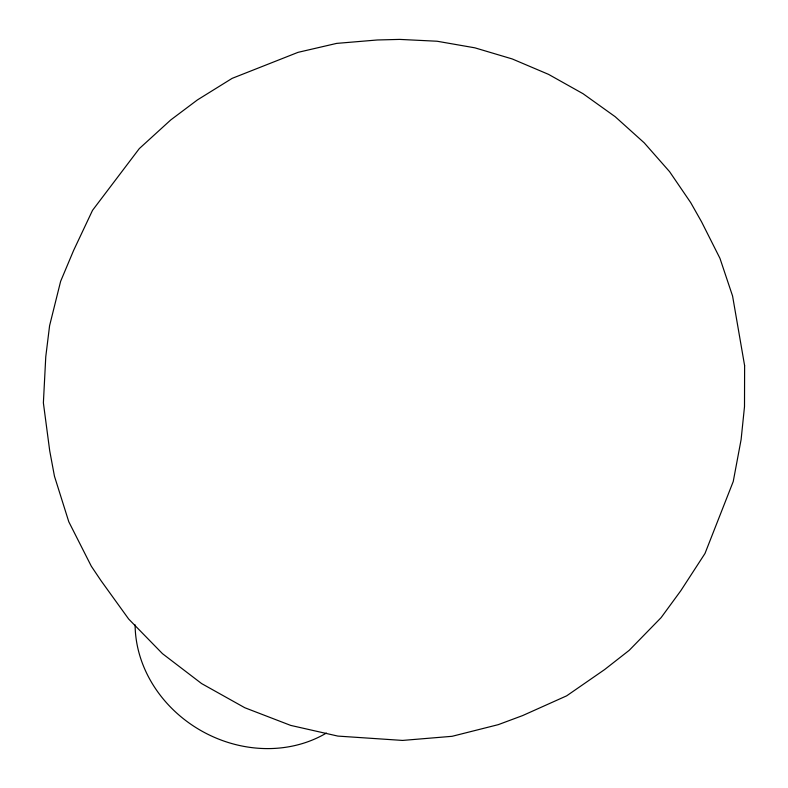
<?xml version="1.0" encoding="UTF-8"?>
<svg xmlns="http://www.w3.org/2000/svg" width="788" height="788" viewBox="0 0 788 788"><rect width="100%" height="100%" fill="white"/><g stroke="black" fill="none" stroke-linecap="round" stroke-linejoin="round"><path stroke-width="1.18" d="M326.38 733.067A123.263 109.02 29.5 0 1 201.393 730.85A123.263 109.02 29.5 0 1 135.112 624.854M744.621 365.671L744.502 406.628L741.104 439.596L733.244 481.488L704.984 553.491L680.832 590.685L661.093 617.654L629.238 650.307L604.573 669.603L566.651 695.843L522.671 715.563L498.292 724.645L452.105 736.307L402.589 740.425L337.865 736.09L290.693 725.403L244.792 707.732L201.6 683.57L162.486 653.676L128.651 619.013L101.061 580.736L91.309 566.217L68.792 521.774L54.451 476.198L49.713 450.805L43.379 402.885L45.773 356.698L49.595 325.69L60.627 281.326L73.579 250.515L92.521 210.347L139.289 148.617L170.779 119.924L197.394 99.938L232.145 78.357L298.051 52.343L336.673 43.389L377.314 39.981L399.674 39.4L437.064 41.232L474.839 47.822L512.239 58.952L548.546 74.367L583.081 93.733L615.182 116.703L644.21 142.825L669.573 171.646L690.712 202.634L701.576 221.842L719.956 258.336L732.574 296.002L744.621 365.671"/></g></svg>
